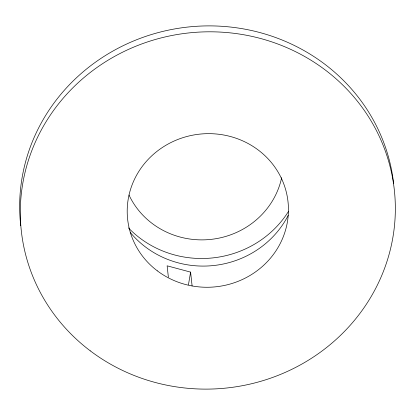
<?xml version="1.0" encoding="UTF-8"?>
<svg xmlns="http://www.w3.org/2000/svg" width="415" height="415" viewBox="0 0 415 415"><rect width="100%" height="100%" fill="white"/><g stroke="black" fill="none" stroke-linecap="round" stroke-linejoin="round"><path stroke-width="0.62" d="M188.441 284.804L190.599 272.121L167.136 265.823L168.366 277.132M190.599 272.121L192.104 285.94M20.75 225.729A187.627 178.549 -6.2 0 1 186.921 27.146A187.627 178.549 -6.2 0 1 393.607 183.347M288.192 215.421A93.707 89.173 -6.2 0 1 130.18 232.312M288.607 211.23A100.222 95.372 -6.2 0 1 128.458 227.913M281.655 177.703A80.671 76.765 -6.2 0 1 211.385 239.341A80.671 76.765 -6.2 0 1 129.018 195.055M90.325 350.882A187.627 178.549 -6.2 0 0 393.14 235.907A187.627 178.549 -6.2 0 0 140 44.597A187.627 178.549 -6.2 0 0 90.325 350.882M157.306 270.834A80.671 76.765 -6.2 0 0 287.496 221.403A80.671 76.765 -6.2 0 0 178.663 139.15A80.671 76.765 -6.2 0 0 157.306 270.834"/></g></svg>
